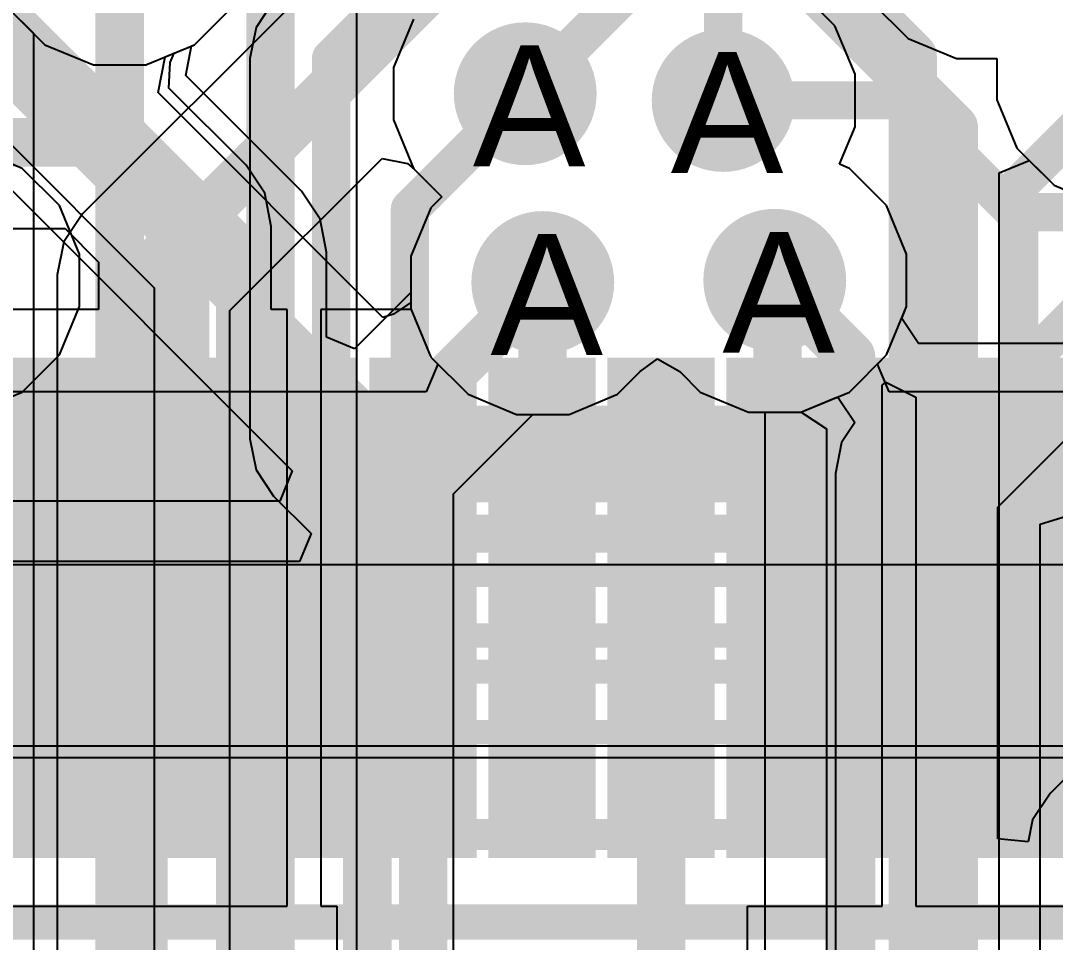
# Model space of a CAD drawing. Header units: inches. Extents: x 0 to 5271, y 0 to 5417.
# Drawn here: x 103.344 to 107.69, y 70.771 to 74.643 of the extents above; entities that cross this region are included whole.
import ezdxf

# ---------------------------------------------------------------- set-up
doc = ezdxf.new("R2010")
doc.units = ezdxf.units.IN
for name, color, linetype in [('Bottom Layer', 5, 'Continuous'), ('Drill Drawing', 1, 'Continuous'), ('L2_GND1', 16, 'Continuous'), ('L3_SIG1', 76, 'Continuous'), ('L4_PWR', 90, 'Continuous'), ('L5_GND2', 156, 'Continuous'), ('L6_SIG2', 130, 'Continuous'), ('L7_GND3', 216, 'Continuous'), ('Top Layer', 1, 'Continuous'), ('Top Paste', 8, 'Continuous'), ('Top Solder', 216, 'Continuous'), ('Via Holes', 16, 'Continuous')]:
    doc.layers.add(name, color=color, linetype=linetype)
doc.styles.add('Arial', font='', dxfattribs={"height": 0.2})
doc.styles.get('Arial').set_extended_font_data('Arial')

# ---------------------------------------------------------------- blocks, each defined once
blk = doc.blocks.new('AS0B826_S78B_7H_23')
at = {"layer": 'Top Layer'}
for points in [[(29.32498961, 19.13096504), (29.67498891, 19.13096504), (29.67498891, 17.13096904), (29.32498961, 17.13096904)], [(29.82511561, 19.13096504), (30.17511491, 19.13096504), (30.17511491, 17.13096904), (29.82511561, 17.13096904)], [(30.32498761, 19.13096504), (30.67498691, 19.13096504), (30.67498691, 17.13096904), (30.32498761, 17.13096904)], [(30.82511361, 19.13096504), (31.17511291, 19.13096504), (31.17511291, 17.13096904), (30.82511361, 17.13096904)], [(31.32498561, 19.13096504), (31.67498491, 19.13096504), (31.67498491, 17.13096904), (31.32498561, 17.13096904)], [(31.82485761, 19.13096504), (32.17485691, 19.13096504), (32.17485691, 17.13096904), (31.82485761, 17.13096904)], [(32.32472961, 19.13096504), (32.67472891, 19.13096504), (32.67472891, 17.13096904), (32.32472961, 17.13096904)], [(32.82485560999999, 19.13096504), (33.17485491, 19.13096504), (33.17485491, 17.13096904), (32.82485560999999, 17.13096904)], [(33.32472761, 19.13096504), (33.67472691, 19.13096504), (33.67472691, 17.13096904), (33.32472761, 17.13096904)]]:
    blk.add_hatch(color=1, dxfattribs=at).paths.add_polyline_path(points)
at = {"layer": 'Top Paste'}
for points in [[(29.32498961, 19.13096504), (29.67498891, 19.13096504), (29.67498891, 17.13096904), (29.32498961, 17.13096904)], [(29.82511561, 19.13096504), (30.17511491, 19.13096504), (30.17511491, 17.13096904), (29.82511561, 17.13096904)], [(30.32498761, 19.13096504), (30.67498691, 19.13096504), (30.67498691, 17.13096904), (30.32498761, 17.13096904)], [(30.82511361, 19.13096504), (31.17511291, 19.13096504), (31.17511291, 17.13096904), (30.82511361, 17.13096904)], [(31.32498561, 19.13096504), (31.67498491, 19.13096504), (31.67498491, 17.13096904), (31.32498561, 17.13096904)], [(31.82485761, 19.13096504), (32.17485691, 19.13096504), (32.17485691, 17.13096904), (31.82485761, 17.13096904)], [(32.32472961, 19.13096504), (32.67472891, 19.13096504), (32.67472891, 17.13096904), (32.32472961, 17.13096904)], [(32.82485560999999, 19.13096504), (33.17485491, 19.13096504), (33.17485491, 17.13096904), (32.82485560999999, 17.13096904)], [(33.32472761, 19.13096504), (33.67472691, 19.13096504), (33.67472691, 17.13096904), (33.32472761, 17.13096904)]]:
    blk.add_hatch(color=8, dxfattribs=at).paths.add_polyline_path(points)
at = {"layer": 'Top Solder'}
for points in [[(29.27418961, 19.18176504), (29.72578891, 19.18176504), (29.72578891, 17.08016904), (29.27418961, 17.08016904)], [(29.77431561, 19.18176504), (30.22591491, 19.18176504), (30.22591491, 17.08016904), (29.77431561, 17.08016904)], [(30.27418761, 19.18176504), (30.72578691, 19.18176504), (30.72578691, 17.08016904), (30.27418761, 17.08016904)], [(30.77431361, 19.18176504), (31.22591291, 19.18176504), (31.22591291, 17.08016904), (30.77431361, 17.08016904)], [(31.27418561, 19.18176504), (31.72578491, 19.18176504), (31.72578491, 17.08016904), (31.27418561, 17.08016904)], [(31.77405761, 19.18176504), (32.22565691, 19.18176504), (32.22565691, 17.08016904), (31.77405761, 17.08016904)], [(32.27392961, 19.18176504), (32.72552891, 19.18176504), (32.72552891, 17.08016904), (32.27392961, 17.08016904)], [(32.77405561, 19.18176504), (33.22565491, 19.18176504), (33.22565491, 17.08016904), (32.77405561, 17.08016904)], [(33.27392761, 19.18176504), (33.72552690999999, 19.18176504), (33.72552690999999, 17.08016904), (33.27392761, 17.08016904)]]:
    blk.add_hatch(color=216, dxfattribs=at).paths.add_polyline_path(points)

msp = doc.modelspace()

# ---------------------------------------------------------------- hatches: boundary and pattern name
at = {"layer": 'Bottom Layer'}
h = msp.add_hatch(color=5, dxfattribs=at)
edge = h.paths.add_edge_path()
edge.add_arc((105.46363718, 74.33570858), 0.2999994, 0, 360)
h = msp.add_hatch(color=5, dxfattribs=at)
edge = h.paths.add_edge_path()
edge.add_arc((106.29507316, 74.3074714), 0.2999994, 0, 360)
h = msp.add_hatch(color=5, dxfattribs=at)
edge = h.paths.add_edge_path()
edge.add_arc((105.53750292, 73.5425631), 0.2999994, 0, 360)
h = msp.add_hatch(color=5, dxfattribs=at)
edge = h.paths.add_edge_path()
edge.add_arc((106.51184692, 73.55215668), 0.2999994, 0, 360)
at = {"layer": 'L2_GND1'}
h = msp.add_hatch(color=16, dxfattribs=at)
edge = h.paths.add_edge_path()
edge.add_arc((105.46363718, 74.33570858), 0.2999994, 0, 360)
h = msp.add_hatch(color=16, dxfattribs=at)
edge = h.paths.add_edge_path()
edge.add_arc((106.29507316, 74.3074714), 0.2999994, 0, 360)
h = msp.add_hatch(color=16, dxfattribs=at)
edge = h.paths.add_edge_path()
edge.add_arc((105.53750292, 73.5425631), 0.2999994, 0, 360)
h = msp.add_hatch(color=16, dxfattribs=at)
edge = h.paths.add_edge_path()
edge.add_arc((106.51184692, 73.55215668), 0.2999994, 0, 360)
at = {"layer": 'L3_SIG1'}
h = msp.add_hatch(color=76, dxfattribs=at)
edge = h.paths.add_edge_path()
edge.add_arc((105.46363718, 74.33570858), 0.2999994, 0, 360)
h = msp.add_hatch(color=76, dxfattribs=at)
edge = h.paths.add_edge_path()
edge.add_arc((106.29507316, 74.3074714), 0.2999994, 0, 360)
h = msp.add_hatch(color=76, dxfattribs=at)
edge = h.paths.add_edge_path()
edge.add_arc((105.53750292, 73.5425631), 0.2999994, 0, 360)
h = msp.add_hatch(color=76, dxfattribs=at)
edge = h.paths.add_edge_path()
edge.add_arc((106.51184692, 73.55215668), 0.2999994, 0, 360)
at = {"layer": 'L4_PWR'}
h = msp.add_hatch(color=90, dxfattribs=at)
edge = h.paths.add_edge_path()
edge.add_arc((105.46363718, 74.33570858), 0.2999994, 0, 360)
h = msp.add_hatch(color=90, dxfattribs=at)
edge = h.paths.add_edge_path()
edge.add_arc((106.29507316, 74.3074714), 0.2999994, 0, 360)
h = msp.add_hatch(color=90, dxfattribs=at)
edge = h.paths.add_edge_path()
edge.add_arc((105.53750292, 73.5425631), 0.2999994, 0, 360)
h = msp.add_hatch(color=90, dxfattribs=at)
edge = h.paths.add_edge_path()
edge.add_arc((106.51184692, 73.55215668), 0.2999994, 0, 360)
at = {"layer": 'L5_GND2'}
h = msp.add_hatch(color=156, dxfattribs=at)
edge = h.paths.add_edge_path()
edge.add_arc((105.46363718, 74.33570858), 0.2999994, 0, 360)
h = msp.add_hatch(color=156, dxfattribs=at)
edge = h.paths.add_edge_path()
edge.add_arc((106.29507316, 74.3074714), 0.2999994, 0, 360)
h = msp.add_hatch(color=156, dxfattribs=at)
edge = h.paths.add_edge_path()
edge.add_arc((105.53750292, 73.5425631), 0.2999994, 0, 360)
h = msp.add_hatch(color=156, dxfattribs=at)
edge = h.paths.add_edge_path()
edge.add_arc((106.51184692, 73.55215668), 0.2999994, 0, 360)
at = {"layer": 'L6_SIG2'}
h = msp.add_hatch(color=130, dxfattribs=at)
edge = h.paths.add_edge_path()
edge.add_arc((105.46363718, 74.33570858), 0.2999994, 0, 360)
h = msp.add_hatch(color=130, dxfattribs=at)
edge = h.paths.add_edge_path()
edge.add_arc((106.29507316, 74.3074714), 0.2999994, 0, 360)
h = msp.add_hatch(color=130, dxfattribs=at)
edge = h.paths.add_edge_path()
edge.add_arc((105.53750292, 73.5425631), 0.2999994, 0, 360)
h = msp.add_hatch(color=130, dxfattribs=at)
edge = h.paths.add_edge_path()
edge.add_arc((106.51184692, 73.55215668), 0.2999994, 0, 360)
at = {"layer": 'L7_GND3'}
h = msp.add_hatch(color=216, dxfattribs=at)
edge = h.paths.add_edge_path()
edge.add_arc((105.46363718, 74.33570858), 0.2999994, 0, 360)
h = msp.add_hatch(color=216, dxfattribs=at)
edge = h.paths.add_edge_path()
edge.add_arc((106.29507316, 74.3074714), 0.2999994, 0, 360)
h = msp.add_hatch(color=216, dxfattribs=at)
edge = h.paths.add_edge_path()
edge.add_arc((105.53750292, 73.5425631), 0.2999994, 0, 360)
h = msp.add_hatch(color=216, dxfattribs=at)
edge = h.paths.add_edge_path()
edge.add_arc((106.51184692, 73.55215668), 0.2999994, 0, 360)
at = {"layer": 'Top Layer'}
h = msp.add_hatch(color=1, dxfattribs=at)
edge = h.paths.add_edge_path()
edge.add_arc((105.46363718, 74.33570858), 0.2999994, 0, 360)
h = msp.add_hatch(color=1, dxfattribs=at)
edge = h.paths.add_edge_path()
edge.add_arc((106.29507316, 74.3074714), 0.2999994, 0, 360)
h = msp.add_hatch(color=1, dxfattribs=at)
edge = h.paths.add_edge_path()
edge.add_arc((105.53750292, 73.5425631), 0.2999994, 0, 360)
h = msp.add_hatch(color=1, dxfattribs=at)
edge = h.paths.add_edge_path()
edge.add_arc((106.51184692, 73.55215668), 0.2999994, 0, 360)
at = {"layer": 'Via Holes'}
h = msp.add_hatch(color=7, dxfattribs=at)
edge = h.paths.add_edge_path()
edge.add_arc((105.46363718, 74.33570858), 0.1499997, 0, 360)
h = msp.add_hatch(color=7, dxfattribs=at)
edge = h.paths.add_edge_path()
edge.add_arc((106.29507316, 74.3074714), 0.1499997, 0, 360)
h = msp.add_hatch(color=7, dxfattribs=at)
edge = h.paths.add_edge_path()
edge.add_arc((105.53750292, 73.5425631), 0.1499997, 0, 360)
h = msp.add_hatch(color=7, dxfattribs=at)
edge = h.paths.add_edge_path()
edge.add_arc((106.51184692, 73.55215668), 0.1499997, 0, 360)

# ---------------------------------------------------------------- linework, layer by layer
at = {"layer": 'Bottom Layer'}
for p, q in [((104.75932566, 74.98653531999999), (103.6042251, 73.8314373)), ((103.29049954, 74.69718614), (103.44634378, 74.54134189999999)), ((104.0739727, 74.54134189999999), (104.22981694, 74.69718614)), ((103.44634378, 74.54134189999999), (103.64996034, 74.4570012)), ((103.87035614, 74.4570012), (104.0739727, 74.54134189999999)), ((103.64996034, 74.4570012), (103.87035614, 74.4570012)), ((104.22316722, 73.42487982), (104.86225408, 74.06396668)), ((104.86225408, 74.06396668), (104.96915252, 74.0427018)), ((104.96915252, 74.0427018), (104.9968817, 74.0189909)), ((104.9968817, 74.0189909), (105.11366836, 73.90220423999999)), ((105.11366836, 73.90220423999999), (105.06784422, 73.85637756)), ((105.06784422, 73.85637756), (104.98350352, 73.652761)), ((107.44861924, 72.59916645999999), (108.71265024, 73.86319999999999)), ((103.6042251, 73.8314373), (103.52563242, 73.71380989999999)), ((103.52563242, 73.71380989999999), (103.49803024, 73.5750624)), ((104.98350352, 73.652761), (104.98350352, 73.43236519999999)), ((103.49803024, 73.5750624), (103.49803278, 73.5750497)), ((103.49803278, 73.5750497), (103.49803278, 67.43478003999999)), ((104.22316722, 67.2846127), (104.22316722, 73.42487982)), ((104.98350352, 73.43236519999999), (105.06784422, 73.22874864)), ((105.06784422, 73.22874864), (105.22368846, 73.07290439999998)), ((105.94650388, 73.1680909), (106.01946538, 73.22165696)), ((106.01946538, 73.22165696), (106.11243954, 73.1680909)), ((105.85131738, 73.07290439999998), (105.94650388, 73.1680909)), ((106.11243954, 73.1680909), (106.19803246, 73.08249798)), ((105.22368846, 73.07290439999998), (105.42730502, 72.9885637)), ((105.64770082, 72.9885637), (105.85131738, 73.07290439999998)), ((106.19803246, 73.08249798), (106.40164902, 72.99815727999999)), ((106.62204482, 72.99815727999999), (106.77228582, 73.06038982)), ((106.77228582, 73.06038982), (106.78192512, 73.05232532)), ((106.78192512, 73.05232532), (106.84860012, 72.95453531999999)), ((105.42730502, 72.9885637), (105.64770082, 72.9885637)), ((106.40164902, 72.99815727999999), (106.62204482, 72.99815727999999)), ((106.84860012, 72.95453531999999), (106.79269218, 72.87086263999998)), ((106.79269218, 72.87086263999998), (106.76673846, 72.74039045999999)), ((106.76673846, 72.74039045999999), (106.766741, 72.74037776)), ((106.766741, 72.74037776), (106.766741, 70.06590508)), ((107.44861924, 71.20490457999999), (107.44861924, 72.59916645999999)), ((108.7804784, 72.50884406), (107.66812096, 71.39648408)), ((107.66812096, 71.39648408), (107.59421458, 71.2858747)), ((107.59421458, 71.2858747), (107.57561924, 71.19239508)), ((107.57561924, 71.19239508), (107.44861924, 71.20490457999999))]:
    msp.add_line(p, q, dxfattribs=at)
for points in [[(103.8606, 73.5750624, 0.2032, 0.2032, 0), (105.77936172, 75.49382412, 0.2032, 0.2032, 0)], [(107.10768012, 72.74039045999999, 0.16077946, 0.16077946, 0), (108.78448906, 74.4171994, 0.16077946, 0.16077946, 0)], [(103.8606, 67.2846, 0.2032, 0.2032, 0), (103.8606, 73.5750624, 0.2032, 0.2032, 0)], [(107.10768012, 69.58330508, 0.16077946, 0.16077946, 0), (107.10768012, 72.74039045999999, 0.16077946, 0.16077946, 0)]]:
    msp.add_lwpolyline(points, format="xyseb", dxfattribs=at)
for points in [[(103.8098, 73.5750624, 0.1016, 0.1016, 1), (103.9114, 73.5750624, 0.1016, 0.1016, 1)], [(103.8098, 73.5750624, 0.1016, 0.1016, 1), (103.9114, 73.5750624, 0.1016, 0.1016, 1)], [(107.06748462, 72.74039045999999, 0.08038846, 0.08038846, 1), (107.14787562, 72.74039045999999, 0.08038846, 0.08038846, 1)], [(107.06748462, 72.74039045999999, 0.08038846, 0.08038846, 1), (107.14787562, 72.74039045999999, 0.08038846, 0.08038846, 1)]]:
    msp.add_lwpolyline(points, format="xyseb", close=True, dxfattribs=at)
at = {"layer": 'L2_GND1'}
for p, q in [((104.40691844, 74.72498644), (104.33301206, 74.61437706)), ((103.29049954, 74.69718614), (103.44634378, 74.54134189999999)), ((104.0739727, 74.54134189999999), (104.22981694, 74.69718614)), ((104.33301206, 74.61437706), (104.30705834, 74.48390488)), ((103.44634378, 74.54134189999999), (103.64996034, 74.4570012)), ((103.87035614, 74.4570012), (104.0739727, 74.54134189999999)), ((103.64996034, 74.4570012), (103.87035614, 74.4570012)), ((104.30705834, 74.48390488), (104.30705834, 72.88651666)), ((104.30705834, 72.88651666), (104.33301206, 72.75604448)), ((104.33301206, 72.75604448), (104.40691844, 72.64543509999999)), ((104.40691844, 72.64543509999999), (104.56444924, 72.4879043)), ((104.56444924, 72.4879043), (104.51584634, 72.37057154)), ((104.51584634, 72.37057154), (96.49324618, 72.37057154))]:
    msp.add_line(p, q, dxfattribs=at)
for points in [[(104.648, 74.48390488, 0.160782, 0.160782, 0), (105.34326658, 75.17917146, 0.160782, 0.160782, 0)], [(104.648, 72.88651666, 0.160782, 0.160782, 0), (104.648, 74.48390488, 0.160782, 0.160782, 0)], [(104.97931252, 73.85138392, 0.16077946, 0.16077946, 0), (105.46363718, 74.33570858, 0.16077946, 0.16077946, 0)], [(106.29507316, 74.30799972, 0.160782, 0.160782, 0), (107.04800282, 74.30799972, 0.160782, 0.160782, 0)], [(107.04800282, 74.30799972, 0.160782, 0.160782, 0), (107.51820254, 73.8378, 0.160782, 0.160782, 0)], [(104.97931252, 72.9921832, 0.16077946, 0.16077946, 0), (104.97931252, 73.85138392, 0.16077946, 0.16077946, 0)], [(107.51820254, 73.8378, 0.160782, 0.160782, 0), (109.64615612, 73.8378, 0.160782, 0.160782, 0)], [(104.97931252, 72.9921832, 0.16077946, 0.16077946, 0), (105.17509572, 72.7964, 0.16077946, 0.16077946, 0)], [(107.80554512, 72.95717945999999, 0.16077946, 0.16077946, -0.4142135623730951), (107.64476566, 72.7964, 0.16077946, 0.16077946, 0)], [(104.648, 72.88651666, 0.160782, 0.160782, 0), (105.04710766, 72.487409, 0.160782, 0.160782, 0)], [(105.17509572, 72.7964, 0.16077946, 0.16077946, 0), (107.04800282, 72.7964, 0.16077946, 0.16077946, 0)], [(107.04800282, 72.7964, 0.16077946, 0.16077946, 0), (107.64476566, 72.7964, 0.16077946, 0.16077946, 0)], [(105.04710766, 72.487409, 0.160782, 0.160782, 0), (114.577622, 72.487409, 0.160782, 0.160782, 0)], [(97.73150634, 72.0598, 0.1016, 0.1016, 0), (128.33519164, 72.0598, 0.1016, 0.1016, 0)], [(97.73150634, 71.6534, 0.1016, 0.1016, 0), (127.98113596, 71.6534, 0.1016, 0.1016, 0)], [(93.59365076, 71.23828272, 0.1016, 0.1016, 0), (108.39833286, 71.23828272, 0.1016, 0.1016, 0)], [(93.59365076, 70.83188272, 0.1016, 0.1016, 0), (108.43144176, 70.83188272, 0.1016, 0.1016, 0)]]:
    msp.add_lwpolyline(points, format="xyseb", dxfattribs=at)
for points in [[(104.6078045, 74.48390488, 0.08039099999999999, 0.08039099999999999, 1), (104.6881955, 74.48390488, 0.08039099999999999, 0.08039099999999999, 1)], [(104.6078045, 74.48390488, 0.08039099999999999, 0.08039099999999999, 1), (104.6881955, 74.48390488, 0.08039099999999999, 0.08039099999999999, 1)], [(105.42344168, 74.33570858, 0.08038846, 0.08038846, 1), (105.50383268, 74.33570858, 0.08038846, 0.08038846, 1)], [(106.25487766, 74.30799972, 0.08039099999999999, 0.08039099999999999, 1), (106.33526866, 74.30799972, 0.08039099999999999, 0.08039099999999999, 1)], [(107.00780732, 74.30799972, 0.08039099999999999, 0.08039099999999999, 1), (107.08819832, 74.30799972, 0.08039099999999999, 0.08039099999999999, 1)], [(107.00780732, 74.30799972, 0.08039099999999999, 0.08039099999999999, 1), (107.08819832, 74.30799972, 0.08039099999999999, 0.08039099999999999, 1)], [(104.93911702, 73.85138392, 0.08038846, 0.08038846, 1), (105.01950802, 73.85138392, 0.08038846, 0.08038846, 1)], [(104.93911702, 73.85138392, 0.08038846, 0.08038846, 1), (105.01950802, 73.85138392, 0.08038846, 0.08038846, 1)], [(107.47800704, 73.8378, 0.08039099999999999, 0.08039099999999999, 1), (107.55839804, 73.8378, 0.08039099999999999, 0.08039099999999999, 1)], [(107.47800704, 73.8378, 0.08039099999999999, 0.08039099999999999, 1), (107.55839804, 73.8378, 0.08039099999999999, 0.08039099999999999, 1)], [(104.93911702, 72.9921832, 0.08038846, 0.08038846, 1), (105.01950802, 72.9921832, 0.08038846, 0.08038846, 1)], [(104.93911702, 72.9921832, 0.08038846, 0.08038846, 1), (105.01950802, 72.9921832, 0.08038846, 0.08038846, 1)], [(104.6078045, 72.88651666, 0.08039099999999999, 0.08039099999999999, 1), (104.6881955, 72.88651666, 0.08039099999999999, 0.08039099999999999, 1)], [(104.6078045, 72.88651666, 0.08039099999999999, 0.08039099999999999, 1), (104.6881955, 72.88651666, 0.08039099999999999, 0.08039099999999999, 1)], [(105.13490022, 72.7964, 0.08038846, 0.08038846, 1), (105.21529122, 72.7964, 0.08038846, 0.08038846, 1)], [(105.13490022, 72.7964, 0.08038846, 0.08038846, 1), (105.21529122, 72.7964, 0.08038846, 0.08038846, 1)], [(107.00780732, 72.7964, 0.08038846, 0.08038846, 1), (107.08819832, 72.7964, 0.08038846, 0.08038846, 1)], [(107.00780732, 72.7964, 0.08038846, 0.08038846, 1), (107.08819832, 72.7964, 0.08038846, 0.08038846, 1)], [(107.60457016, 72.7964, 0.08038846, 0.08038846, 1), (107.68496116, 72.7964, 0.08038846, 0.08038846, 1)], [(107.60457016, 72.7964, 0.08038846, 0.08038846, 1), (107.68496116, 72.7964, 0.08038846, 0.08038846, 1)], [(105.00691216, 72.487409, 0.08039099999999999, 0.08039099999999999, 1), (105.08730316, 72.487409, 0.08039099999999999, 0.08039099999999999, 1)], [(105.00691216, 72.487409, 0.08039099999999999, 0.08039099999999999, 1), (105.08730316, 72.487409, 0.08039099999999999, 0.08039099999999999, 1)]]:
    msp.add_lwpolyline(points, format="xyseb", close=True, dxfattribs=at)
at = {"layer": 'L3_SIG1'}
for p, q in [((104.0739727, 74.54134189999999), (104.22981694, 74.69718614)), ((104.99397848, 74.64952304), (104.90963778, 74.44590647999999)), ((104.03764054, 74.41199494), (104.0624157, 74.536554)), ((104.0624157, 74.536554), (104.0739727, 74.54134189999999)), ((102.9084429, 74.51569552), (103.90443278, 73.51970564)), ((104.52336728, 73.92626566), (104.03764054, 74.41199494)), ((104.90963778, 74.44590647999999), (104.90963778, 74.22551068)), ((104.90963778, 74.22551068), (104.99397848, 74.02189412)), ((104.99397848, 74.02189412), (105.11366836, 73.90220423999999)), ((104.5233749, 73.92626058), (104.52336728, 73.92626566)), ((104.60196758, 73.80863318), (104.5233749, 73.92626058)), ((105.11366836, 73.90220423999999), (105.06784422, 73.85637756)), ((105.06784422, 73.85637756), (104.98350352, 73.652761)), ((104.62956976, 73.66988568), (104.60196758, 73.80863318)), ((104.62956722, 73.66987298), (104.62956976, 73.66988568)), ((104.62956722, 73.31331286), (104.62956722, 73.66987298)), ((104.98350352, 73.652761), (104.98350352, 73.5013135)), ((103.90443278, 73.51970564), (103.90443278, 58.33331487999999)), ((104.98350352, 73.5013135), (104.74689998, 73.26470995999999)), ((104.74689998, 73.26470995999999), (104.62956722, 73.31331286)), ((105.94650388, 73.1680909), (106.01946538, 73.22165696)), ((106.01946538, 73.22165696), (106.11243954, 73.1680909)), ((105.85131738, 73.07290439999998), (105.94650388, 73.1680909)), ((106.11243954, 73.1680909), (106.19803246, 73.08249798)), ((105.64770082, 72.9885637), (105.85131738, 73.07290439999998)), ((106.19803246, 73.08249798), (106.40164902, 72.99815727999999)), ((105.16296722, 72.6552776), (105.49625332, 72.9885637)), ((105.49625332, 72.9885637), (105.64770082, 72.9885637)), ((106.40164902, 72.99815727999999), (106.46983278, 72.99815727999999)), ((106.46983278, 72.99815727999999), (106.46983278, 70.69644484)), ((105.16296722, 70.04469862), (105.16296722, 72.6552776)), ((107.62676214, 72.52754608), (107.75376214, 72.5660728)), ((107.62676214, 27.86381778), (107.62676214, 72.52754608))]:
    msp.add_line(p, q, dxfattribs=at)
for points in [[(97.77864366, 80.15824201999999, 0.2032, 0.2032, 0), (104.267, 73.66988568, 0.2032, 0.2032, 0)], [(105.21695746, 76.24064254, 0.2032, 0.2032, 0), (107.26419492, 74.19340507999999, 0.2032, 0.2032, 0)], [(107.26419492, 27.86380508, 0.2032, 0.2032, 0), (107.26419492, 74.19340507999999, 0.2032, 0.2032, 0)], [(104.267, 42.418, 0.2032, 0.2032, 0), (104.267, 73.66988568, 0.2032, 0.2032, 0)], [(104.8004, 72.80546018, 0.2032, 0.2032, 0), (105.53750292, 73.5425631, 0.2032, 0.2032, 0)], [(106.51184692, 73.55215668, 0.2032, 0.2032, 0), (106.8324, 73.2316036, 0.2032, 0.2032, 0)], [(106.8324, 40.64839216, 0.2032, 0.2032, 0), (106.8324, 73.2316036, 0.2032, 0.2032, 0)], [(104.8004, 42.02029696, 0.2032, 0.2032, 0), (104.8004, 72.80546018, 0.2032, 0.2032, 0)]]:
    msp.add_lwpolyline(points, format="xyseb", dxfattribs=at)
for points in [[(107.21339492, 74.19340507999999, 0.1016, 0.1016, 1), (107.31499492, 74.19340507999999, 0.1016, 0.1016, 1)], [(107.21339492, 74.19340507999999, 0.1016, 0.1016, 1), (107.31499492, 74.19340507999999, 0.1016, 0.1016, 1)], [(104.2162, 73.66988568, 0.1016, 0.1016, 1), (104.3178, 73.66988568, 0.1016, 0.1016, 1)], [(104.2162, 73.66988568, 0.1016, 0.1016, 1), (104.3178, 73.66988568, 0.1016, 0.1016, 1)], [(105.48670292, 73.5425631, 0.1016, 0.1016, 1), (105.58830292, 73.5425631, 0.1016, 0.1016, 1)], [(106.46104692, 73.55215668, 0.1016, 0.1016, 1), (106.56264692, 73.55215668, 0.1016, 0.1016, 1)], [(106.7816, 73.2316036, 0.1016, 0.1016, 1), (106.8832, 73.2316036, 0.1016, 0.1016, 1)], [(106.7816, 73.2316036, 0.1016, 0.1016, 1), (106.8832, 73.2316036, 0.1016, 0.1016, 1)], [(104.7496, 72.80546018, 0.1016, 0.1016, 1), (104.8512, 72.80546018, 0.1016, 0.1016, 1)], [(104.7496, 72.80546018, 0.1016, 0.1016, 1), (104.8512, 72.80546018, 0.1016, 0.1016, 1)]]:
    msp.add_lwpolyline(points, format="xyseb", close=True, dxfattribs=at)
at = {"layer": 'L4_PWR'}
for p, q in [((106.76473186, 74.62128586), (106.60888762, 74.7771301)), ((106.91581868, 74.72354626), (107.07166292, 74.56770202)), ((103.29049954, 74.69718614), (103.44634378, 74.54134189999999)), ((104.0739727, 74.54134189999999), (104.22981694, 74.69718614)), ((104.99397848, 74.64952304), (104.90963778, 74.44590647999999)), ((106.84907256, 74.41766929999999), (106.76473186, 74.62128586)), ((103.44634378, 74.54134189999999), (103.64996034, 74.4570012)), ((103.87035614, 74.4570012), (104.0739727, 74.54134189999999)), ((107.07166292, 74.56770202), (107.27527948, 74.48336131999999)), ((103.64996034, 74.4570012), (103.87035614, 74.4570012)), ((107.27527948, 74.48336131999999), (107.44478892, 74.48336131999999)), ((107.44478892, 74.48336131999999), (107.44478892, 74.31069973999999)), ((104.90963778, 74.44590647999999), (104.90963778, 74.22551068)), ((106.84907256, 74.1972735), (106.84907256, 74.41766929999999)), ((107.44478892, 74.31069973999999), (107.52912962, 74.10708318)), ((104.90963778, 74.22551068), (104.99397848, 74.02189412)), ((106.78360914, 74.0392347), (106.84907256, 74.1972735)), ((103.35119538, 74.02186618), (103.14757882, 74.10620688)), ((107.52912962, 74.10708318), (107.68497386, 73.95123894)), ((103.50703962, 73.86602194), (103.35119538, 74.02186618)), ((104.99397848, 74.02189412), (105.11366836, 73.90220423999999)), ((106.82566138, 74.02181537999999), (106.78360914, 74.0392347)), ((106.98150562, 73.86597114), (106.82566138, 74.02181537999999)), ((107.68497386, 73.95123894), (107.88859042, 73.86689824)), ((105.11366836, 73.90220423999999), (105.06784422, 73.85637756)), ((103.59138032, 73.66240538), (103.50703962, 73.86602194)), ((105.06784422, 73.85637756), (104.98350352, 73.652761)), ((107.06584632, 73.66235458), (106.98150562, 73.86597114)), ((103.59138032, 73.44200957999999), (103.59138032, 73.66240538)), ((104.98350352, 73.652761), (104.98350352, 73.43236519999999)), ((107.06584632, 73.44195878), (107.06584632, 73.66235458)), ((103.50703962, 73.23839302), (103.59138032, 73.44200957999999)), ((104.98350352, 73.43236519999999), (105.06784422, 73.22874864)), ((106.98150562, 73.23834222), (107.06584632, 73.44195878)), ((103.35119538, 73.08254878), (103.50703962, 73.23839302)), ((106.82566138, 73.08249798), (106.98150562, 73.23834222)), ((105.06784422, 73.22874864), (105.22368846, 73.07290439999998)), ((105.94650388, 73.1680909), (106.01946538, 73.22165696)), ((106.01946538, 73.22165696), (106.11243954, 73.1680909)), ((105.85131738, 73.07290439999998), (105.94650388, 73.1680909)), ((106.11243954, 73.1680909), (106.19803246, 73.08249798)), ((103.14757882, 72.99820808), (103.35119538, 73.08254878)), ((105.22368846, 73.07290439999998), (105.42730502, 72.9885637)), ((105.64770082, 72.9885637), (105.85131738, 73.07290439999998)), ((106.19803246, 73.08249798), (106.40164902, 72.99815727999999)), ((106.62204482, 72.99815727999999), (106.82566138, 73.08249798)), ((105.42730502, 72.9885637), (105.64770082, 72.9885637)), ((106.40164902, 72.99815727999999), (106.62204482, 72.99815727999999))]:
    msp.add_line(p, q, dxfattribs=at)
at = {"layer": 'L5_GND2'}
for p, q in [((106.76473186, 74.62128586), (106.60888762, 74.7771301)), ((106.91581868, 74.72354626), (107.07166292, 74.56770202)), ((103.29049954, 74.69718614), (103.44634378, 74.54134189999999)), ((104.0739727, 74.54134189999999), (104.22981694, 74.69718614)), ((104.99397848, 74.64952304), (104.90963778, 74.44590647999999)), ((106.84907256, 74.41766929999999), (106.76473186, 74.62128586)), ((103.44634378, 74.54134189999999), (103.64996034, 74.4570012)), ((103.87035614, 74.4570012), (104.0739727, 74.54134189999999)), ((107.07166292, 74.56770202), (107.27527948, 74.48336131999999)), ((103.64996034, 74.4570012), (103.87035614, 74.4570012)), ((107.27527948, 74.48336131999999), (107.44478892, 74.48336131999999)), ((107.44478892, 74.48336131999999), (107.44478892, 74.31069973999999)), ((104.90963778, 74.44590647999999), (104.90963778, 74.22551068)), ((106.84907256, 74.1972735), (106.84907256, 74.41766929999999)), ((107.44478892, 74.31069973999999), (107.52912962, 74.10708318)), ((104.90963778, 74.22551068), (104.99397848, 74.02189412)), ((106.78360914, 74.0392347), (106.84907256, 74.1972735)), ((107.52912962, 74.10708318), (107.68497386, 73.95123894)), ((104.99397848, 74.02189412), (105.11366836, 73.90220423999999)), ((106.82566138, 74.02181537999999), (106.78360914, 74.0392347)), ((106.98150562, 73.86597114), (106.82566138, 74.02181537999999)), ((107.68497386, 73.95123894), (107.88859042, 73.86689824)), ((105.11366836, 73.90220423999999), (105.06784422, 73.85637756)), ((105.06784422, 73.85637756), (104.98350352, 73.652761)), ((107.06584632, 73.66235458), (106.98150562, 73.86597114)), ((104.98350352, 73.652761), (104.98350352, 73.43236519999999)), ((107.06584632, 73.44195878), (107.06584632, 73.66235458)), ((104.98350352, 73.43236519999999), (105.06784422, 73.22874864)), ((106.98150562, 73.23834222), (107.06584632, 73.44195878)), ((106.94326338, 73.20009997999999), (106.98150562, 73.23834222)), ((105.09649288, 73.20009997999999), (105.04788998, 73.08276722)), ((105.06784422, 73.22874864), (105.09649288, 73.20009997999999)), ((106.99186628, 73.08276722), (106.94326338, 73.20009997999999)), ((105.04788998, 73.08276722), (97.42713559999999, 73.08276722)), ((121.0167125, 73.08276722), (106.99186628, 73.08276722)), ((97.27696826, 72.35763278), (129.76028912, 72.35763278)), ((130.7572188, 71.54532046), (97.41183717999999, 71.54532046))]:
    msp.add_line(p, q, dxfattribs=at)
for points in [[(97.27695555999999, 72.72019999999999, 0.2032, 0.2032, 0), (129.76030182, 72.72019999999999, 0.2032, 0.2032, 0)], [(97.65314987999999, 71.2216, 0.127, 0.127, 0), (130.89130794, 71.2216, 0.127, 0.127, 0)], [(97.65314987999999, 70.866, 0.127, 0.127, 0), (131.0386, 70.866, 0.127, 0.127, 0)]]:
    msp.add_lwpolyline(points, format="xyseb", dxfattribs=at)
at = {"layer": 'L6_SIG2'}
for p, q in [((104.75656722, 69.5590303), (104.75656722, 74.86912128)), ((103.29049954, 74.69718614), (103.39759102, 74.59009465999999)), ((104.99397848, 74.64952304), (104.90963778, 74.44590647999999)), ((103.39759102, 74.59009465999999), (103.39759102, 67.099942)), ((104.90963778, 74.44590647999999), (104.90963778, 74.22551068)), ((104.90963778, 74.22551068), (104.99397848, 74.02189412)), ((107.45381354, 74.00279332), (107.58081354, 74.05539926)), ((107.58081354, 74.05539926), (107.68497386, 73.95123894)), ((104.99397848, 74.02189412), (105.11366836, 73.90220423999999)), ((107.45381354, 51.13504631999999), (107.45381354, 74.00279332)), ((107.68497386, 73.95123894), (107.88859042, 73.86689824)), ((105.11366836, 73.90220423999999), (105.06784422, 73.85637756)), ((105.06784422, 73.85637756), (104.98350352, 73.652761)), ((104.98350352, 73.652761), (104.98350352, 73.43236519999999)), ((104.98350352, 73.43236519999999), (105.06784422, 73.22874864)), ((105.06784422, 73.22874864), (105.22368846, 73.07290439999998)), ((105.94650388, 73.1680909), (106.01946538, 73.22165696)), ((106.01946538, 73.22165696), (106.11243954, 73.1680909)), ((105.85131738, 73.07290439999998), (105.94650388, 73.1680909)), ((106.11243954, 73.1680909), (106.19803246, 73.08249798)), ((105.22368846, 73.07290439999998), (105.42730502, 72.9885637)), ((105.64770082, 72.9885637), (105.85131738, 73.07290439999998)), ((106.19803246, 73.08249798), (106.40164902, 72.99815727999999)), ((105.42730502, 72.9885637), (105.64770082, 72.9885637)), ((106.40164902, 72.99815727999999), (106.62204482, 72.99815727999999)), ((106.62204482, 72.99815727999999), (106.62308114, 72.99858654)), ((106.62308114, 72.99858654), (106.7286791, 72.92802787999999)), ((106.7286791, 72.92802787999999), (106.7286791, 51.28522636))]:
    msp.add_line(p, q, dxfattribs=at)
for points in [[(106.48123992, 75.10336262, 0.2032, 0.2032, 0), (107.09124632, 74.49335622, 0.2032, 0.2032, 0)], [(103.76015824, 60.70484176, 0.2032, 0.2032, 0), (103.76015824, 75.0110006, 0.2032, 0.2032, 0)], [(104.394, 60.98539999999999, 0.2032, 0.2032, 0), (104.394, 75.01930386, 0.2032, 0.2032, 0)], [(107.09124632, 51.13504631999999, 0.2032, 0.2032, 0), (107.09124632, 74.49335622, 0.2032, 0.2032, 0)]]:
    msp.add_lwpolyline(points, format="xyseb", dxfattribs=at)
msp.add_lwpolyline([(107.04044632, 74.49335622, 0.1016, 0.1016, 1), (107.14204632, 74.49335622, 0.1016, 0.1016, 1)], format="xyseb", close=True, dxfattribs=at)
msp.add_lwpolyline([(107.04044632, 74.49335622, 0.1016, 0.1016, 1), (107.14204632, 74.49335622, 0.1016, 0.1016, 1)], format="xyseb", close=True, dxfattribs=at)
at = {"layer": 'L7_GND3'}
for p, q in [((106.76473186, 74.62128586), (106.60888762, 74.7771301)), ((106.91581868, 74.72354626), (107.07166292, 74.56770202)), ((104.0739727, 74.54134189999999), (104.22981694, 74.69718614)), ((104.99397848, 74.64952304), (104.90963778, 74.44590647999999)), ((106.84907256, 74.41766929999999), (106.76473186, 74.62128586)), ((103.95110782, 74.49045045999999), (104.0739727, 74.54134189999999)), ((107.07166292, 74.56770202), (107.27527948, 74.48336131999999)), ((103.92130854, 74.34064126), (103.95110782, 74.49045045999999)), ((107.27527948, 74.48336131999999), (107.44478892, 74.48336131999999)), ((107.44478892, 74.48336131999999), (107.44478892, 74.31069973999999)), ((102.80695466, 74.42949553999999), (104.4848812, 72.75157154)), ((104.90963778, 74.44590647999999), (104.90963778, 74.22551068)), ((106.84907256, 74.1972735), (106.84907256, 74.41766929999999)), ((104.86617076, 73.39577904), (103.92130854, 74.34064126)), ((107.44478892, 74.31069973999999), (107.52912962, 74.10708318)), ((104.90963778, 74.22551068), (104.99397848, 74.02189412)), ((106.78360914, 74.0392347), (106.84907256, 74.1972735)), ((107.52912962, 74.10708318), (107.68497386, 73.95123894)), ((104.99397848, 74.02189412), (105.11366836, 73.90220423999999)), ((106.82566138, 74.02181537999999), (106.78360914, 74.0392347)), ((106.98150562, 73.86597114), (106.82566138, 74.02181537999999)), ((107.68497386, 73.95123894), (107.88859042, 73.86689824)), ((105.11366836, 73.90220423999999), (105.06784422, 73.85637756)), ((105.06784422, 73.85637756), (104.98350352, 73.652761)), ((107.06584632, 73.66235458), (106.98150562, 73.86597114)), ((104.98350352, 73.652761), (104.98350352, 73.45804968)), ((107.06584632, 73.44195878), (107.06584632, 73.66235458)), ((104.98350352, 73.45804968), (104.91048106, 73.40959664)), ((104.91048106, 73.40959664), (104.86617076, 73.39577904)), ((107.0449726, 73.39156517999999), (107.06584632, 73.44195878)), ((107.11553126, 73.28596721999999), (107.0449726, 73.39156517999999)), ((117.2963745, 73.28596721999999), (107.11553126, 73.28596721999999)), ((104.4848812, 72.75157154), (104.43227526, 72.62457153999999)), ((104.43227526, 72.62457153999999), (100.45986258, 72.62457153999999)), ((98.89166404, 71.59662846), (118.378605, 71.59662846))]:
    msp.add_line(p, q, dxfattribs=at)
for points in [[(103.00883132, 74.74036867999999, 0.2032, 0.2032, 0), (104.8258, 72.9234, 0.2032, 0.2032, 0)], [(104.8258, 72.9234, 0.2032, 0.2032, 0), (117.44655708, 72.9234, 0.2032, 0.2032, 0)], [(101.43572804, 72.3138, 0.1016, 0.1016, 0), (117.38857904, 72.3138, 0.1016, 0.1016, 0)], [(98.89166404, 71.9074, 0.1016, 0.1016, 0), (117.38857904, 71.9074, 0.1016, 0.1016, 0)]]:
    msp.add_lwpolyline(points, format="xyseb", dxfattribs=at)
msp.add_lwpolyline([(104.775, 72.9234, 0.1016, 0.1016, 1), (104.8766, 72.9234, 0.1016, 0.1016, 1)], format="xyseb", close=True, dxfattribs=at)
msp.add_lwpolyline([(104.775, 72.9234, 0.1016, 0.1016, 1), (104.8766, 72.9234, 0.1016, 0.1016, 1)], format="xyseb", close=True, dxfattribs=at)
at = {"layer": 'Top Layer'}
for p, q in [((104.0739727, 74.54134189999999), (104.22981694, 74.69718614)), ((104.99397848, 74.64952304), (104.90963778, 74.44590647999999)), ((103.98936022, 74.50629497999999), (104.0739727, 74.54134189999999)), ((103.97230666, 74.46713326), (103.98936022, 74.50629497999999)), ((103.96646974, 74.35934581999999), (103.97230666, 74.46713326)), ((104.90963778, 74.44590647999999), (104.90963778, 74.22551068)), ((104.29080996, 74.03500559999999), (103.96646974, 74.35934581999999)), ((104.90963778, 74.22551068), (104.99397848, 74.02189412)), ((104.36940264, 73.9173782), (104.29080996, 74.03500559999999)), ((104.99397848, 74.02189412), (105.11366836, 73.90220423999999)), ((104.39700482, 73.7786307), (104.36940264, 73.9173782)), ((105.11366836, 73.90220423999999), (105.06784422, 73.85637756)), ((105.06784422, 73.85637756), (104.98350352, 73.652761)), ((100.53033234, 73.76903966), (103.5312763, 73.76903966)), ((103.5312763, 73.76903966), (103.67186784, 73.62844811999999)), ((104.39700228, 73.778618), (104.39700482, 73.7786307)), ((104.39700228, 73.42995474), (104.39700228, 73.778618)), ((103.67186784, 73.62844811999999), (103.67186784, 73.42995474)), ((104.98350352, 73.652761), (104.98350352, 73.43236773999999)), ((103.67186784, 73.42995474), (103.10535894, 73.42995474)), ((104.4634817, 73.42995474), (104.39700228, 73.42995474)), ((104.4634817, 70.92195874), (104.4634817, 73.42995474)), ((104.98189062, 73.42995474), (104.60548294, 73.42995474)), ((104.60548294, 73.42995474), (104.60548294, 70.92195874)), ((104.98350352, 73.43236773999999), (104.98189062, 73.42995474)), ((106.9630957, 73.11193404), (106.97809694, 73.12338944)), ((106.9630957, 70.92195874), (106.9630957, 73.11193404)), ((106.97809694, 73.12338944), (107.10509694, 73.0605727)), ((107.10509694, 73.0605727), (107.10509694, 70.92195874)), ((103.10535894, 70.92195874), (104.4634817, 70.92195874)), ((104.60548294, 70.92195874), (104.6719141, 70.92195874)), ((104.6719141, 70.92195874), (104.6719141, 69.84453138)), ((106.39679254, 70.60354942), (106.39679254, 70.92195874)), ((106.39679254, 70.92195874), (106.9630957, 70.92195874)), ((107.10509694, 70.92195874), (108.19315166, 70.92195874))]:
    msp.add_line(p, q, dxfattribs=at)
for points in [[(105.46363718, 74.33570858, 0.160782, 0.160782, 0), (108.78453732, 77.65660872, 0.160782, 0.160782, 0)], [(106.29507316, 74.3074714, 0.160782, 0.160782, 0), (106.29507316, 74.76016036, 0.160782, 0.160782, 0)], [(107.53887052, 73.95358081999998, 0.16077946, 0.16077946, 0), (107.99878832, 74.41349862, 0.16077946, 0.16077946, 0)], [(100.1094264, 74.13160687999999, 0.2032, 0.2032, 0), (103.68145888, 74.13160687999999, 0.2032, 0.2032, 0)], [(103.68145888, 74.13160687999999, 0.2032, 0.2032, 0), (104.03443506, 73.7786307, 0.2032, 0.2032, 0)], [(107.53887052, 71.53082468, 0.16077946, 0.16077946, 0), (107.53887052, 73.95358081999998, 0.16077946, 0.16077946, 0)], [(104.03443506, 72.17596943999999, 0.2032, 0.2032, 0), (104.03443506, 73.7786307, 0.2032, 0.2032, 0)], [(105.53592812, 73.5409883, 0.2032, 0.2032, 0), (105.53750292, 73.5425631, 0.2032, 0.2032, 0)], [(105.53592812, 72.17753153999999, 0.2032, 0.2032, 0), (105.53592812, 73.5409883, 0.2032, 0.2032, 0)], [(106.51184692, 73.55215668, 0.2032, 0.2032, 0), (106.52297212, 73.54103147999999, 0.2032, 0.2032, 0)], [(106.52297212, 72.19023154, 0.2032, 0.2032, 0), (106.52297212, 73.54103147999999, 0.2032, 0.2032, 0)], [(105.53592812, 72.17753153999999, 0.2032, 0.2032, 0), (105.53595352, 72.17750613999999, 0.2032, 0.2032, 0)], [(106.52297212, 72.19023154, 0.2032, 0.2032, 0), (106.53569752, 72.17750613999999, 0.2032, 0.2032, 0)], [(104.53435532, 71.52604948, 0.2032, 0.2032, 0), (104.58394882, 71.57564298, 0.2032, 0.2032, 0)], [(105.03448132, 69.84451868, 0.2032, 0.2032, 0), (105.03448132, 71.52604948, 0.2032, 0.2032, 0)], [(106.03422532, 70.19508948000001, 0.2032, 0.2032, 0), (106.03422532, 71.52604948, 0.2032, 0.2032, 0)]]:
    msp.add_lwpolyline(points, format="xyseb", dxfattribs=at)
for points in [[(105.42344168, 74.33570858, 0.08039099999999999, 0.08039099999999999, 1), (105.50383268, 74.33570858, 0.08039099999999999, 0.08039099999999999, 1)], [(106.25487766, 74.3074714, 0.08039099999999999, 0.08039099999999999, 1), (106.33526866, 74.3074714, 0.08039099999999999, 0.08039099999999999, 1)], [(103.63065888, 74.13160687999999, 0.1016, 0.1016, 1), (103.73225888, 74.13160687999999, 0.1016, 0.1016, 1)], [(103.63065888, 74.13160687999999, 0.1016, 0.1016, 1), (103.73225888, 74.13160687999999, 0.1016, 0.1016, 1)], [(107.49867502, 73.95358081999998, 0.08038846, 0.08038846, 1), (107.57906602, 73.95358081999998, 0.08038846, 0.08038846, 1)], [(107.49867502, 73.95358081999998, 0.08038846, 0.08038846, 1), (107.57906602, 73.95358081999998, 0.08038846, 0.08038846, 1)], [(103.98363506, 73.7786307, 0.1016, 0.1016, 1), (104.08523506, 73.7786307, 0.1016, 0.1016, 1)], [(103.98363506, 73.7786307, 0.1016, 0.1016, 1), (104.08523506, 73.7786307, 0.1016, 0.1016, 1)], [(105.48512812, 73.5409883, 0.1016, 0.1016, 1), (105.58672812, 73.5409883, 0.1016, 0.1016, 1)], [(105.48512812, 73.5409883, 0.1016, 0.1016, 1), (105.58672812, 73.5409883, 0.1016, 0.1016, 1)], [(105.48670292, 73.5425631, 0.1016, 0.1016, 1), (105.58830292, 73.5425631, 0.1016, 0.1016, 1)], [(106.46104692, 73.55215668, 0.1016, 0.1016, 1), (106.56264692, 73.55215668, 0.1016, 0.1016, 1)], [(106.47217212, 73.54103147999999, 0.1016, 0.1016, 1), (106.57377212, 73.54103147999999, 0.1016, 0.1016, 1)], [(106.47217212, 73.54103147999999, 0.1016, 0.1016, 1), (106.57377212, 73.54103147999999, 0.1016, 0.1016, 1)], [(103.98363506, 72.17596943999999, 0.1016, 0.1016, 1), (104.08523506, 72.17596943999999, 0.1016, 0.1016, 1)], [(105.48512812, 72.17753153999999, 0.1016, 0.1016, 1), (105.58672812, 72.17753153999999, 0.1016, 0.1016, 1)], [(105.48512812, 72.17753153999999, 0.1016, 0.1016, 1), (105.58672812, 72.17753153999999, 0.1016, 0.1016, 1)], [(105.48515352, 72.17750613999999, 0.1016, 0.1016, 1), (105.58675352, 72.17750613999999, 0.1016, 0.1016, 1)], [(106.47217212, 72.19023154, 0.1016, 0.1016, 1), (106.57377212, 72.19023154, 0.1016, 0.1016, 1)], [(106.47217212, 72.19023154, 0.1016, 0.1016, 1), (106.57377212, 72.19023154, 0.1016, 0.1016, 1)], [(106.48489752, 72.17750613999999, 0.1016, 0.1016, 1), (106.58649752, 72.17750613999999, 0.1016, 0.1016, 1)], [(104.53314882, 71.57564298, 0.1016, 0.1016, 1), (104.63474882, 71.57564298, 0.1016, 0.1016, 1)], [(104.48355532, 71.52604948, 0.1016, 0.1016, 1), (104.58515532, 71.52604948, 0.1016, 0.1016, 1)], [(104.98368132, 71.52604948, 0.1016, 0.1016, 1), (105.08528132, 71.52604948, 0.1016, 0.1016, 1)], [(105.98342532, 71.52604948, 0.1016, 0.1016, 1), (106.08502532, 71.52604948, 0.1016, 0.1016, 1)], [(107.49867502, 71.53082468, 0.08038846, 0.08038846, 1), (107.57906602, 71.53082468, 0.08038846, 0.08038846, 1)]]:
    msp.add_lwpolyline(points, format="xyseb", close=True, dxfattribs=at)

# ---------------------------------------------------------------- block references
msp.add_blockref('AS0B826_S78B_7H_23', (74.03436806, 54.0449897))

# ---------------------------------------------------------------- texts
at = {"layer": 'Drill Drawing', "style": 'Arial'}
for p in [(105.24355888, 74.0309924), (106.07499486, 74.00275522), (106.29176862, 73.2474405), (105.31742462, 73.23784692)]:
    msp.add_text('A', height=0.508, dxfattribs=at).set_placement(p)

doc.saveas('drawing.dxf')
